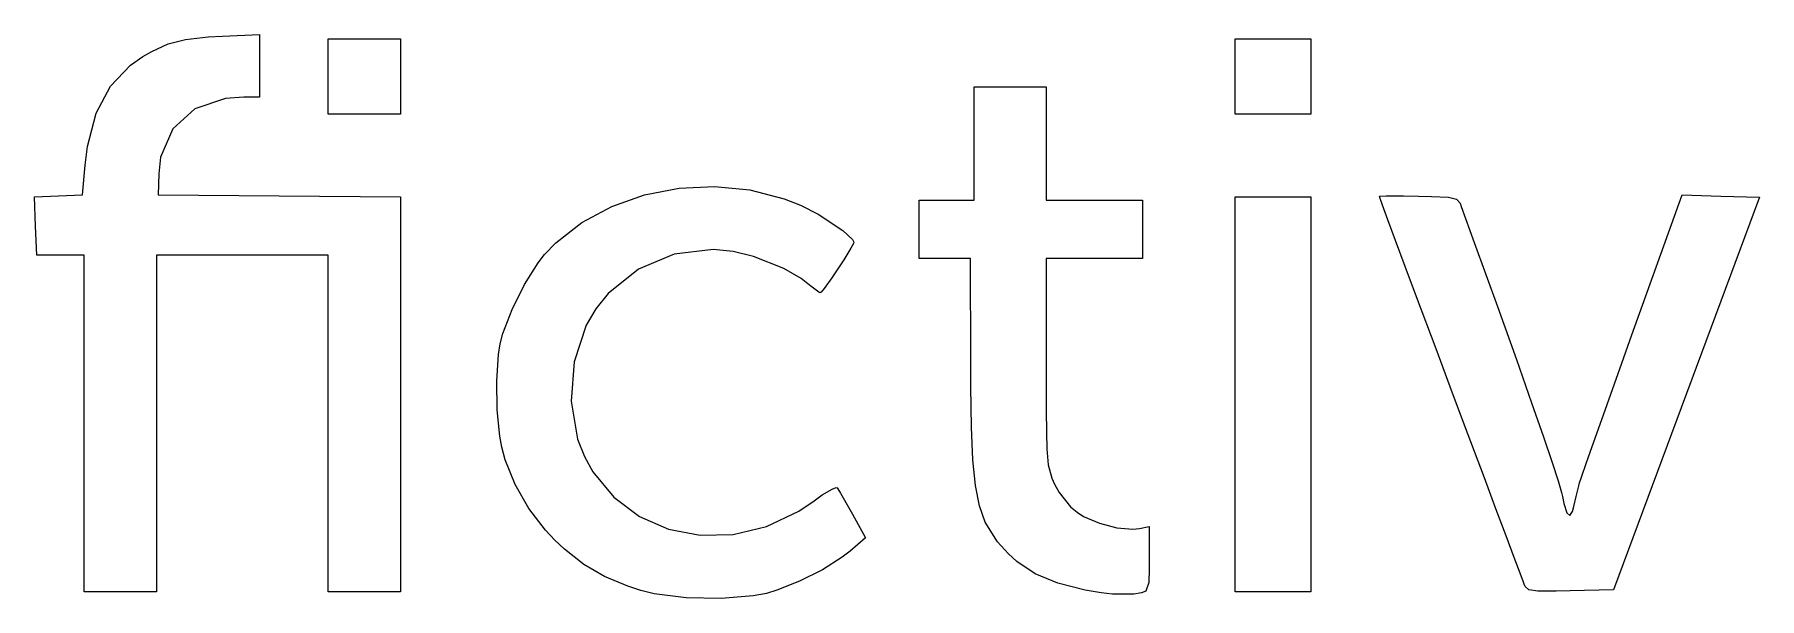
# Model space of a CAD drawing. Extents: x 110 to 612, y 1 to 165.
import ezdxf

# ---------------------------------------------------------------- set-up
doc = ezdxf.new("R2010")
doc.units = 0

msp = doc.modelspace()

# ---------------------------------------------------------------- linework, layer by layer
for p, q in [((143.693832, 160.143197), (148.454892, 162.340783)), ((148.454892, 162.340783), (153.485925, 163.632517)), ((153.485925, 163.632517), (160.026394, 164.336637)), ((160.026394, 164.336637), (164.25, 164.567791)), ((164.25, 164.567791), (175, 165.058273)), ((175, 165.058273), (175, 155.947649)), ((195, 152.837025), (195, 163.837025)), ((195, 163.837025), (205.5, 163.837025)), ((205.5, 163.837025), (216, 163.837025)), ((216, 163.837025), (216, 152.837025)), ((459, 152.837025), (459, 163.837025)), ((459, 163.837025), (470, 163.837025)), ((470, 163.837025), (481, 163.837025)), ((481, 163.837025), (481, 152.837025)), ((131.622176, 149.97561), (137.467522, 156.139157)), ((137.467522, 156.139157), (141.027209, 158.605262)), ((141.027209, 158.605262), (143.693832, 160.143197)), ((175, 155.947649), (175, 146.837025)), ((195, 141.837025), (195, 152.837025)), ((216, 152.837025), (216, 141.837025)), ((459, 141.837025), (459, 152.837025)), ((481, 152.837025), (481, 141.837025)), ((127.443886, 142.110709), (131.622176, 149.97561)), ((165.105003, 146.442536), (156.137044, 143.401931)), ((170.44282, 146.837025), (165.105003, 146.442536)), ((175, 146.837025), (170.44282, 146.837025)), ((383, 133.337025), (383, 149.837025)), ((383, 149.837025), (393.5, 149.837025)), ((393.5, 149.837025), (404, 149.837025)), ((404, 149.837025), (404, 133.337025)), ((124.894677, 132.472972), (127.443886, 142.110709)), ((156.137044, 143.401931), (149.729709, 137.615394)), ((205.5, 141.837025), (195, 141.837025)), ((216, 141.837025), (205.5, 141.837025)), ((470, 141.837025), (459, 141.837025)), ((481, 141.837025), (470, 141.837025)), ((149.729709, 137.615394), (146.223471, 129.390406)), ((124.21911, 126.966951), (124.894677, 132.472972)), ((383, 116.837025), (383, 133.337025)), ((404, 133.337025), (404, 116.837025)), ((123.5, 118.337025), (124.21911, 126.966951)), ((146.223471, 129.390406), (145.66466, 124.459583)), ((145.66466, 124.459583), (145.5, 118.337025)), ((297.15275, 120.277876), (307.470786, 120.781746)), ((307.470786, 120.781746), (317.751927, 119.793157)), ((109.5, 117.764231), (116.5, 118.050628)), ((109.823474, 109.300628), (109.5, 117.764231)), ((116.5, 118.050628), (123.5, 118.337025)), ((145.5, 118.337025), (180.75, 118.074233)), ((180.75, 118.074233), (216, 117.81144)), ((216, 117.81144), (216, 60.324233)), ((277.557181, 115.014698), (287.085617, 118.337032)), ((287.085617, 118.337032), (297.15275, 120.277876)), ((317.751927, 119.793157), (327.708378, 117.256625)), ((327.708378, 117.256625), (332.474908, 115.390541)), ((367, 108.337025), (367, 116.837025)), ((367, 116.837025), (375, 116.837025)), ((375, 116.837025), (383, 116.837025)), ((404, 116.837025), (418, 116.837025)), ((418, 116.837025), (432, 116.837025)), ((432, 116.837025), (432, 108.337025)), ((459, 60.337025), (459, 117.837025)), ((459, 117.837025), (470, 117.837025)), ((470, 117.837025), (481, 117.837025)), ((481, 117.837025), (481, 60.337025)), ((500.998035, 117.958496), (501.230822, 118.028223)), ((501.105291, 117.633966), (500.998035, 117.958496)), ((501.930383, 115.357309), (501.105291, 117.633966)), ((501.230822, 118.028223), (502.954996, 118.116756)), ((502.954996, 118.116756), (507.984984, 118.11799)), ((507.984984, 118.11799), (512.420861, 118.027787)), ((512.420861, 118.027787), (516.181211, 117.920374)), ((516.181211, 117.920374), (521.089161, 117.649915)), ((521.089161, 117.649915), (523.470726, 117.073642)), ((523.470726, 117.073642), (524.474642, 115.913592)), ((524.474642, 115.913592), (524.818962, 115.027787)), ((574.499397, 77.639024), (589.131293, 118.337025)), ((589.131293, 118.337025), (600.388028, 118.029481)), ((611.644763, 117.721937), (590.404715, 60.529481)), ((600.388028, 118.029481), (611.644763, 117.721937)), ((268.85524, 110.366358), (277.557181, 115.014698)), ((332.474908, 115.390541), (337.618016, 112.731391)), ((337.618016, 112.731391), (344.786084, 107.976731)), ((503.499042, 111.100219), (501.930383, 115.357309)), ((505.726624, 105.090333), (503.499042, 111.100219)), ((524.818962, 115.027787), (528.633184, 104.474177)), ((110.146947, 100.837025), (109.823474, 109.300628)), ((261.26759, 104.447496), (268.85524, 110.366358)), ((344.786084, 107.976731), (347.597089, 105.411095)), ((367, 99.837025), (367, 108.337025)), ((432, 108.337025), (432, 99.837025)), ((117.073474, 100.837025), (110.146947, 100.837025)), ((124, 100.837025), (117.073474, 100.837025)), ((124, 51.837025), (124, 100.837025)), ((170, 100.837025), (145, 100.837025)), ((145, 100.837025), (145, 51.837025)), ((195, 100.837025), (170, 100.837025)), ((195, 51.837025), (195, 100.837025)), ((256.076251, 98.583645), (257.98156, 101.028958)), ((257.98156, 101.028958), (261.26759, 104.447496)), ((295.694937, 101.112027), (285.305727, 96.777687)), ((307.031544, 102.423209), (295.694937, 101.112027)), ((312.854755, 101.861524), (307.031544, 102.423209)), ((318.816363, 100.426257), (312.854755, 101.861524)), ((347.160999, 102.817341), (345.101008, 99.433055)), ((347.898314, 104.245457), (347.160999, 102.817341)), ((347.597089, 105.411095), (348, 104.59617)), ((348, 104.59617), (347.898314, 104.245457)), ((508.528483, 97.555286), (505.726624, 105.090333)), ((528.633184, 104.474177), (535.333053, 85.876646)), ((252.134605, 92.232209), (256.076251, 98.583645)), ((285.305727, 96.777687), (276.505081, 89.68768)), ((327.64541, 96.911657), (318.816363, 100.426257)), ((332.632362, 94.014916), (327.64541, 96.911657)), ((345.101008, 99.433055), (341.639885, 94.210973)), ((374.5, 99.837025), (367, 99.837025)), ((382, 99.837025), (374.5, 99.837025)), ((382.017364, 69.587025), (382, 99.837025)), ((418, 99.837025), (404, 99.837025)), ((404, 99.837025), (404.009769, 69.587025)), ((432, 99.837025), (418, 99.837025)), ((511.819974, 88.722717), (508.528483, 97.555286)), ((248.528817, 84.962395), (252.134605, 92.232209)), ((334.644356, 92.491503), (332.632362, 94.014916)), ((335.899112, 91.460819), (334.644356, 92.491503)), ((337.803111, 90.04648), (335.899112, 91.460819)), ((339.396827, 91.102895), (338.450292, 89.990447)), ((341.639885, 94.210973), (339.396827, 91.102895)), ((276.505081, 89.68768), (272.900835, 85.192894)), ((338.217844, 89.837025), (337.803111, 90.04648)), ((338.450292, 89.990447), (338.217844, 89.837025)), ((517.490109, 73.538962), (511.819974, 88.722717)), ((535.333053, 85.876646), (540.866247, 70.420617)), ((245.87156, 78.009444), (248.528817, 84.962395)), ((270.13469, 80.441352), (266.567924, 69.752703)), ((272.900835, 85.192894), (270.13469, 80.441352)), ((245.09009, 75.037804), (245.87156, 78.009444)), ((571.54308, 69.39626), (574.499397, 77.639024)), ((244.08453, 64.189666), (244.592331, 71.892679)), ((244.592331, 71.892679), (245.09009, 75.037804)), ((521.635357, 62.458496), (517.490109, 73.538962)), ((540.866247, 70.420617), (545.318473, 57.860388)), ((266.567924, 69.752703), (265.688274, 58.344665)), ((382.039172, 62.612196), (382.017364, 69.587025)), ((404.009769, 69.587025), (404.012384, 64.321293)), ((566.189856, 54.359328), (571.54308, 69.39626)), ((216, 60.324233), (216, 2.837025)), ((244.209505, 55.781416), (244.08453, 64.189666)), ((382.21844, 50.719996), (382.039172, 62.612196)), ((404.012384, 64.321293), (404.032718, 55.660226)), ((459, 2.837025), (459, 60.337025)), ((481, 60.337025), (481, 2.837025)), ((525.79794, 51.33922), (521.635357, 62.458496)), ((590.404715, 60.529481), (569.164668, 3.337025)), ((244.946235, 48.082062), (244.209505, 55.781416)), ((265.688274, 58.344665), (267.575442, 47.250873)), ((404.032718, 55.660226), (404.096016, 49.15963)), ((545.318473, 57.860388), (548.775439, 47.950258)), ((124, 2.837025), (124, 51.837025)), ((145, 51.837025), (145, 2.837025)), ((195, 2.837025), (195, 51.837025)), ((382.645433, 41.231863), (382.21844, 50.719996)), ((531.55364, 35.963905), (525.79794, 51.33922)), ((562.914237, 45.059748), (566.189856, 54.359328)), ((245.53744, 44.940138), (244.946235, 48.082062)), ((267.575442, 47.250873), (269.58149, 42.144831)), ((404.096016, 49.15963), (404.229669, 44.419436)), ((548.775439, 47.950258), (551.322855, 40.444526)), ((246.556665, 41.263802), (245.53744, 44.940138)), ((249.457796, 34.01344), (246.556665, 41.263802)), ((269.58149, 42.144831), (272.026016, 37.766253)), ((383.400383, 33.740745), (382.645433, 41.231863)), ((404.229669, 44.419436), (404.62198, 39.734742)), ((551.322855, 40.444526), (553.046428, 35.097491)), ((561.201499, 40.140367), (562.914237, 45.059748)), ((272.026016, 37.766253), (278.134227, 30.339344)), ((404.62198, 39.734742), (405.646946, 35.915893)), ((405.646946, 35.915893), (406.43615, 34.146627)), ((534.936803, 26.926104), (531.55364, 35.963905)), ((559.191944, 34.186532), (559.939586, 36.455806)), ((559.939586, 36.455806), (561.201499, 40.140367)), ((253.399117, 27.092731), (249.457796, 34.01344)), ((278.134227, 30.339344), (285.598787, 24.737706)), ((336.462977, 29.322881), (338.833171, 31.007405)), ((338.833171, 31.007405), (341.711332, 32.716169)), ((341.711332, 32.716169), (342.860067, 33.130496)), ((342.860067, 33.130496), (343.121491, 33.074049)), ((343.121491, 33.074049), (343.338313, 32.78472)), ((343.338313, 32.78472), (344.157123, 31.476402)), ((344.157123, 31.476402), (346.07304, 28.160966)), ((384.563523, 27.83959), (383.400383, 33.740745)), ((406.43615, 34.146627), (407.742522, 31.728857)), ((407.742522, 31.728857), (411.066786, 27.578546)), ((553.046428, 35.097491), (554.031867, 31.663453)), ((554.031867, 31.663453), (554.27457, 30.587025)), ((554.27457, 30.587025), (554.713646, 28.485826)), ((557.577999, 27.587025), (558.258902, 30.499175)), ((558.258902, 30.499175), (559.030801, 33.639024)), ((559.030801, 33.639024), (559.191944, 34.186532)), ((258.248569, 20.733565), (253.399117, 27.092731)), ((322.559814, 21.822448), (331.960594, 26.276105)), ((331.960594, 26.276105), (336.462977, 29.322881)), ((346.07304, 28.160966), (347.594735, 25.415192)), ((347.594735, 25.415192), (351.372441, 18.493359)), ((386.215082, 23.121345), (384.563523, 27.83959)), ((411.066786, 27.578546), (412.999504, 25.952344)), ((412.999504, 25.952344), (414.893705, 24.768451)), ((537.853972, 19.132904), (534.936803, 26.926104)), ((554.713646, 28.485826), (555.58055, 25.752889)), ((555.58055, 25.752889), (556.417571, 24.992751)), ((556.417571, 24.992751), (557.206847, 26.221632)), ((557.206847, 26.221632), (557.577999, 27.587025)), ((260.972576, 17.837025), (258.248569, 20.733565)), ((285.598787, 24.737706), (294.09666, 21.023268)), ((294.09666, 21.023268), (303.304812, 19.257959)), ((312.900208, 19.50371), (322.559814, 21.822448)), ((389.783716, 17.371508), (386.215082, 23.121345)), ((414.893705, 24.768451), (419.529432, 22.769702)), ((419.529432, 22.769702), (424.59082, 21.447005)), ((424.59082, 21.447005), (429.232939, 21.021167)), ((429.232939, 21.021167), (431.132734, 21.213572)), ((431.132734, 21.213572), (434, 21.787025)), ((434, 21.787025), (434, 12.428657)), ((263.782786, 15.188012), (260.972576, 17.837025)), ((269.414168, 10.743257), (263.782786, 15.188012)), ((303.304812, 19.257959), (312.900208, 19.50371)), ((351.372441, 18.493359), (346.943871, 14.679197)), ((393.007339, 13.829686), (389.783716, 17.371508)), ((540.217018, 12.819742), (537.853972, 19.132904)), ((275.409229, 7.231742), (269.414168, 10.743257)), ((344.625447, 12.860692), (338.848471, 9.201869)), ((346.943871, 14.679197), (344.625447, 12.860692)), ((395.409445, 11.642006), (393.007339, 13.829686)), ((400.825522, 8.018242), (395.409445, 11.642006)), ((434, 12.428657), (433.990687, 9.480355)), ((541.937814, 8.222054), (540.217018, 12.819742)), ((282.18684, 4.408118), (275.409229, 7.231742)), ((332.23484, 5.859405), (325.604776, 3.247832)), ((338.848471, 9.201869), (332.23484, 5.859405)), ((407.35243, 5.272501), (400.825522, 8.018242)), ((415.344181, 3.255857), (407.35243, 5.272501)), ((433.849732, 5.53394), (433.000196, 3.018708)), ((433.990687, 9.480355), (433.849732, 5.53394)), ((542.928229, 5.575274), (541.937814, 8.222054)), ((543.122004, 5.057049), (542.928229, 5.575274)), ((543.433668, 4.319883), (543.122004, 5.057049)), ((134.5, 2.837025), (124, 2.837025)), ((145, 2.837025), (134.5, 2.837025)), ((205.5, 2.837025), (195, 2.837025)), ((216, 2.837025), (205.5, 2.837025)), ((286, 3.177594), (282.18684, 4.408118)), ((289.859029, 2.250831), (286, 3.177594)), ((299.203307, 1.079339), (289.859029, 2.250831)), ((309.357252, 0.848159), (299.203307, 1.079339)), ((318.690512, 1.59441), (309.357252, 0.848159)), ((322.539901, 2.345671), (318.690512, 1.59441)), ((325.604776, 3.247832), (322.539901, 2.345671)), ((420, 2.474408), (415.344181, 3.255857)), ((423.328441, 2.119333), (420, 2.474408)), ((429.535236, 2.115585), (423.328441, 2.119333)), ((431.75, 2.467311), (429.535236, 2.115585)), ((433.000196, 3.018708), (431.75, 2.467311)), ((470, 2.837025), (459, 2.837025)), ((481, 2.837025), (470, 2.837025)), ((544.495422, 3.372468), (543.433668, 4.319883)), ((547.121984, 2.981813), (544.495422, 3.372468)), ((552.489646, 2.972967), (547.121984, 2.981813)), ((556.56898, 3.057049), (552.489646, 2.972967)), ((569.164668, 3.337025), (556.56898, 3.057049))]:
    msp.add_line(p, q)

doc.saveas('drawing.dxf')
